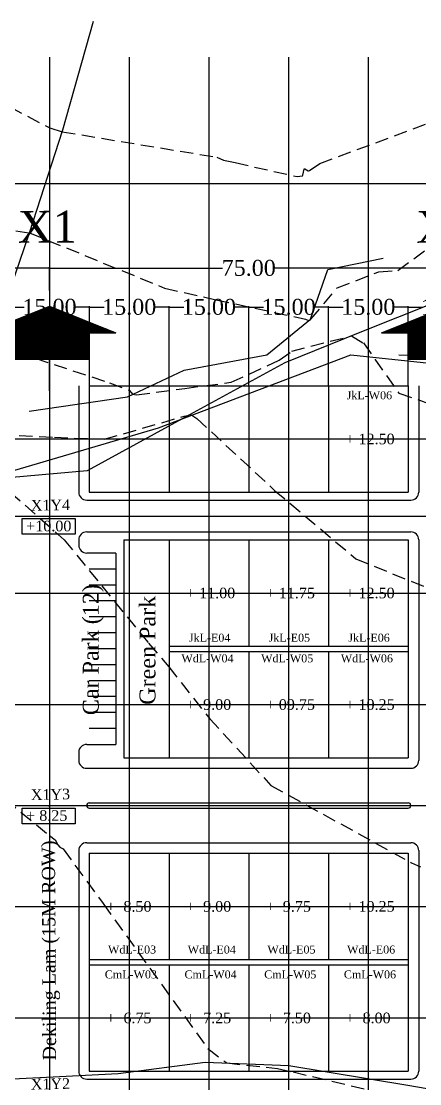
# Model space of a CAD drawing. Extents: x 15746 to 36625, y 87803 to 171760.
# Drawn here: x 15872.2 to 15947.2, y 88442.1 to 88642.1 of the extents above; entities that cross this region are included whole.
import ezdxf

# ---------------------------------------------------------------- set-up
doc = ezdxf.new("R2010")
doc.units = 0
doc.header["$LTSCALE"] = 5
doc.header["$MEASUREMENT"] = 0
doc.linetypes.add('DASHED', pattern=[0.75, 0.5, -0.25])
for name, color, linetype in [('BOUNDARY', 7, 'FENCELINE2'), ('CONTOUR', 254, 'Continuous'), ('Demarcation', 7, 'Continuous'), ('Phase1', 7, 'Continuous'), ('RELIEF', 255, 'Continuous'), ('STREAM & RIVER FRONT', 161, 'Continuous'), ('text', 7, 'Continuous')]:
    doc.layers.add(name, color=color, linetype=linetype)
doc.styles.get("Standard").update_dxf_attribs({"font": 'TIMES.TTF', "height": 3})
doc.linetypes.add('FENCELINE2', pattern='A,0.25,-0.1,[132,ltypeshp.shx,S=0.1,R=0,X=-0.1,Y=0],-0.1,1', length=1.45)
doc.dimstyles.get("Standard").update_dxf_attribs({"dimtxt": 0.2, "dimasz": 0.3, "dimexe": 0.18, "dimexo": 0.0625, "dimgap": 0.09, "dimtad": 0, "dimzin": 0, "dimdsep": 46, "dimtxsty": 'Standard', "dimblk": 'DOT', "dimcen": 0.09, "dimadec": 0, "dimazin": 0, "dimtfac": 1, "dimtofl": 0, "dimtmove": 2, "dimatfit": 2, "dimfxl": 1, "dimtolj": 1, "dimtzin": 0, "dimarcsym": 0})

# ---------------------------------------------------------------- blocks, each defined once
blk = doc.blocks.new('_Dot')
at = {"color": 0, "linetype": 'ByBlock', "lineweight": -2}
blk.add_line((-0.5, 0), (-1, 0), dxfattribs=at)
at = {"color": 0, "linetype": 'ByBlock', "const_width": 0.5}
blk.add_lwpolyline([(-0.25, 0, 1), (0.25, 0, 1)], format="xyb", close=True, dxfattribs=at)
blk = doc.blocks.new('*D52')
at = {"layer": 'Defpoints', "color": 0}
for p in [(15900.03, 88588.34), (15885.03, 88573.49), (15900.03, 88573.49)]:
    blk.add_point(p, dxfattribs=at)
at = {"layer": 'Demarcation', "color": 0, "lineweight": -2}
for p, q in [((15885.03, 88573.55), (15885.03, 88588.52)), ((15885.33, 88588.34), (15887.79, 88588.34)), ((15899.73, 88588.34), (15897.26, 88588.34)), ((15900.03, 88573.55), (15900.03, 88588.52))]:
    blk.add_line(p, q, dxfattribs=at)
at = {"layer": 'Demarcation', "color": 0, "lineweight": -2, "xscale": 0.3000000000000001, "yscale": 0.3000000000000001, "zscale": 0.3000000000000001, "rotation": 180}
blk.add_blockref('_Dot', (15885.03, 88588.34), dxfattribs=at)
at = {"layer": 'Demarcation', "color": 0, "lineweight": -2, "xscale": 0.3000000000000001, "yscale": 0.3000000000000001, "zscale": 0.3000000000000001}
blk.add_blockref('_Dot', (15900.03, 88588.34), dxfattribs=at)
at = {"layer": 'Demarcation', "color": 0, "insert": (15892.53, 88588.34), "char_height": 3, "attachment_point": 5}
blk.add_mtext('\\A1;15.00', dxfattribs=at)
blk = doc.blocks.new('*D53')
at = {"layer": 'Defpoints', "color": 0}
for p in [(15915.03, 88588.34), (15900.03, 88573.49), (15915.03, 88573.49)]:
    blk.add_point(p, dxfattribs=at)
at = {"layer": 'Demarcation', "color": 0, "lineweight": -2}
for p, q in [((15900.03, 88573.55), (15900.03, 88588.52)), ((15900.33, 88588.34), (15902.79, 88588.34)), ((15914.73, 88588.34), (15912.26, 88588.34)), ((15915.03, 88573.55), (15915.03, 88588.52))]:
    blk.add_line(p, q, dxfattribs=at)
at = {"layer": 'Demarcation', "color": 0, "lineweight": -2, "xscale": 0.3000000000000001, "yscale": 0.3000000000000001, "zscale": 0.3000000000000001, "rotation": 180}
blk.add_blockref('_Dot', (15900.03, 88588.34), dxfattribs=at)
at = {"layer": 'Demarcation', "color": 0, "lineweight": -2, "xscale": 0.3000000000000001, "yscale": 0.3000000000000001, "zscale": 0.3000000000000001}
blk.add_blockref('_Dot', (15915.03, 88588.34), dxfattribs=at)
at = {"layer": 'Demarcation', "color": 0, "insert": (15907.53, 88588.34), "char_height": 3, "attachment_point": 5}
blk.add_mtext('\\A1;15.00', dxfattribs=at)
blk = doc.blocks.new('*D54')
at = {"layer": 'Defpoints', "color": 0}
for p in [(15930.03, 88588.34), (15915.03, 88573.49), (15930.03, 88573.49)]:
    blk.add_point(p, dxfattribs=at)
at = {"layer": 'Demarcation', "color": 0, "lineweight": -2}
for p, q in [((15915.03, 88573.55), (15915.03, 88588.52)), ((15915.33, 88588.34), (15917.79, 88588.34)), ((15929.73, 88588.34), (15927.26, 88588.34)), ((15930.03, 88573.55), (15930.03, 88588.52))]:
    blk.add_line(p, q, dxfattribs=at)
at = {"layer": 'Demarcation', "color": 0, "lineweight": -2, "xscale": 0.3000000000000001, "yscale": 0.3000000000000001, "zscale": 0.3000000000000001, "rotation": 180}
blk.add_blockref('_Dot', (15915.03, 88588.34), dxfattribs=at)
at = {"layer": 'Demarcation', "color": 0, "lineweight": -2, "xscale": 0.3000000000000001, "yscale": 0.3000000000000001, "zscale": 0.3000000000000001}
blk.add_blockref('_Dot', (15930.03, 88588.34), dxfattribs=at)
at = {"layer": 'Demarcation', "color": 0, "insert": (15922.53, 88588.34), "char_height": 3, "attachment_point": 5}
blk.add_mtext('\\A1;15.00', dxfattribs=at)
blk = doc.blocks.new('*D55')
at = {"layer": 'Defpoints', "color": 0}
for p in [(15945.03, 88588.34), (15930.03, 88573.49), (15945.03, 88573.49)]:
    blk.add_point(p, dxfattribs=at)
at = {"layer": 'Demarcation', "color": 0, "lineweight": -2}
for p, q in [((15930.03, 88573.55), (15930.03, 88588.52)), ((15930.33, 88588.34), (15932.79, 88588.34)), ((15944.73, 88588.34), (15942.26, 88588.34)), ((15945.03, 88573.55), (15945.03, 88588.52))]:
    blk.add_line(p, q, dxfattribs=at)
at = {"layer": 'Demarcation', "color": 0, "lineweight": -2, "xscale": 0.3000000000000001, "yscale": 0.3000000000000001, "zscale": 0.3000000000000001, "rotation": 180}
blk.add_blockref('_Dot', (15930.03, 88588.34), dxfattribs=at)
at = {"layer": 'Demarcation', "color": 0, "lineweight": -2, "xscale": 0.3000000000000001, "yscale": 0.3000000000000001, "zscale": 0.3000000000000001}
blk.add_blockref('_Dot', (15945.03, 88588.34), dxfattribs=at)
at = {"layer": 'Demarcation', "color": 0, "insert": (15937.53, 88588.34), "char_height": 3, "attachment_point": 5}
blk.add_mtext('\\A1;15.00', dxfattribs=at)
blk = doc.blocks.new('*D71')
at = {"layer": 'Defpoints', "color": 0}
for p in [(16190.16, 88611.6), (15801.76, 88595.68), (16190.16, 88595.68)]:
    blk.add_point(p, dxfattribs=at)
at = {"layer": 'Demarcation', "color": 0, "lineweight": -2}
for p, q in [((15801.76, 88595.74), (15801.76, 88611.78)), ((15802.06, 88611.6), (15989.95, 88611.6)), ((16189.86, 88611.6), (16001.97, 88611.6)), ((16190.16, 88595.74), (16190.16, 88611.78))]:
    blk.add_line(p, q, dxfattribs=at)
at = {"layer": 'Demarcation', "color": 0, "lineweight": -2, "xscale": 0.3000000000000001, "yscale": 0.3000000000000001, "zscale": 0.3000000000000001, "rotation": 180}
blk.add_blockref('_Dot', (15801.76, 88611.6), dxfattribs=at)
at = {"layer": 'Demarcation', "color": 0, "lineweight": -2, "xscale": 0.3000000000000001, "yscale": 0.3000000000000001, "zscale": 0.3000000000000001}
blk.add_blockref('_Dot', (16190.16, 88611.6), dxfattribs=at)
at = {"layer": 'Demarcation', "color": 0, "insert": (15995.96, 88611.6), "char_height": 3, "attachment_point": 5}
blk.add_mtext('\\A1;389.00', dxfattribs=at)
blk = doc.blocks.new('*D69')
at = {"layer": 'Defpoints', "color": 0}
for p in [(15960.03, 88588.34), (15945.03, 88573.49), (15960.03, 88573.49)]:
    blk.add_point(p, dxfattribs=at)
at = {"layer": 'Demarcation', "color": 0, "lineweight": -2}
for p, q in [((15945.03, 88573.55), (15945.03, 88588.52)), ((15945.33, 88588.34), (15947.79, 88588.34)), ((15959.73, 88588.34), (15957.26, 88588.34)), ((15960.03, 88573.55), (15960.03, 88588.52))]:
    blk.add_line(p, q, dxfattribs=at)
at = {"layer": 'Demarcation', "color": 0, "lineweight": -2, "xscale": 0.3000000000000001, "yscale": 0.3000000000000001, "zscale": 0.3000000000000001, "rotation": 180}
blk.add_blockref('_Dot', (15945.03, 88588.34), dxfattribs=at)
at = {"layer": 'Demarcation', "color": 0, "lineweight": -2, "xscale": 0.3000000000000001, "yscale": 0.3000000000000001, "zscale": 0.3000000000000001}
blk.add_blockref('_Dot', (15960.03, 88588.34), dxfattribs=at)
at = {"layer": 'Demarcation', "color": 0, "insert": (15952.53, 88588.34), "char_height": 3, "attachment_point": 5}
blk.add_mtext('\\A1;15.00', dxfattribs=at)
blk = doc.blocks.new('*D51')
at = {"layer": 'Defpoints', "color": 0}
for p in [(15885.03, 88588.34), (15870.03, 88573.49), (15885.03, 88573.49)]:
    blk.add_point(p, dxfattribs=at)
at = {"layer": 'Demarcation', "color": 0, "lineweight": -2}
for p, q in [((15870.03, 88573.55), (15870.03, 88588.52)), ((15870.33, 88588.34), (15872.79, 88588.34)), ((15884.73, 88588.34), (15882.26, 88588.34)), ((15885.03, 88573.55), (15885.03, 88588.52))]:
    blk.add_line(p, q, dxfattribs=at)
at = {"layer": 'Demarcation', "color": 0, "lineweight": -2, "xscale": 0.3000000000000001, "yscale": 0.3000000000000001, "zscale": 0.3000000000000001, "rotation": 180}
blk.add_blockref('_Dot', (15870.03, 88588.34), dxfattribs=at)
at = {"layer": 'Demarcation', "color": 0, "lineweight": -2, "xscale": 0.3000000000000001, "yscale": 0.3000000000000001, "zscale": 0.3000000000000001}
blk.add_blockref('_Dot', (15885.03, 88588.34), dxfattribs=at)
at = {"layer": 'Demarcation', "color": 0, "insert": (15877.53, 88588.34), "char_height": 3, "attachment_point": 5}
blk.add_mtext('\\A1;15.00', dxfattribs=at)

msp = doc.modelspace()

# ---------------------------------------------------------------- hatches: boundary and pattern name
at = {"layer": 'Phase1'}
h = msp.add_hatch(dxfattribs=at)
h.set_pattern_fill('ANSI31', color=254, angle=-39.67767, style=0)
h.set_pattern_definition([(5.32233263, (-54254.09549, 31629.46651), (-0.0115948365, 0.12446107732), [])])
h.paths.add_polyline_path([(15885.026, 88583.49), (15885.026, 88578.49), (15870.026, 88578.49), (15870.026, 88583.49), (15865.026, 88583.49), (15877.526, 88588.49), (15890.026, 88583.49)])
h.paths.add_polyline_path([(15945.026, 88578.49), (15960.026, 88578.49), (15960.026, 88583.49), (15965.026, 88583.49), (15952.526, 88588.49), (15940.026, 88583.49), (15945.026, 88583.49)])
h.paths.add_polyline_path([(16027.526, 88588.49), (16040.026, 88583.49), (16035.026, 88583.49), (16035.026, 88578.49), (16020.026, 88578.49), (16020.026, 88583.49), (16015.026, 88583.49)])
h.paths.add_polyline_path([(16102.526, 88589.489), (16115.026, 88584.489), (16110.026, 88584.489), (16110.026, 88579.489), (16095.026, 88579.489), (16095.026, 88584.489), (16090.026, 88584.489)])

# ---------------------------------------------------------------- linework, layer by layer
for p, q in [((15877.526, 88635.394), (15877.526, 88304.99)), ((15801.882, 88548.99), (16223.476, 88548.99)), ((15801.757, 88494.49), (16223.476, 88494.49))]:
    msp.add_line(p, q)
at = {"color": 254}
for p, q in [((15892.526, 88635.394), (15892.526, 88309.99)), ((15907.526, 88635.394), (15907.526, 88309.99)), ((15922.526, 88635.394), (15922.526, 88309.99)), ((15937.526, 88635.394), (15937.526, 88309.99)), ((15825.026, 88563.49), (16185.026, 88563.49)), ((15825.026, 88534.49), (16185.026, 88534.49)), ((15825.026, 88513.49), (16185.026, 88513.49)), ((15825.026, 88475.49), (16185.026, 88475.49)), ((15825.026, 88454.49), (16185.026, 88454.49))]:
    msp.add_line(p, q, dxfattribs=at)
at = {"color": 7}
for points in [[(15872.401, 88548.498), (15882.329, 88548.498), (15882.329, 88545.546), (15872.401, 88545.546)], [(15872.401, 88493.998), (15882.329, 88493.998), (15882.329, 88491.046), (15872.401, 88491.046)]]:
    msp.add_lwpolyline(points, close=True, dxfattribs=at)
at = {"layer": 'BOUNDARY'}
msp.add_lwpolyline([(15842.415, 88437.719), (15836.816, 88448.558), (15836.372, 88452.866), (15839.47, 88470.779), (15831.255, 88507.966), (15836.475, 88539.291), (15835.689, 88552.32), (15835.392, 88553.598), (15854.873, 88555.419), (15867.108, 88556.466), (15898.02, 88565.611), (15934.237, 88579.333), (15962.127, 88576.398)], dxfattribs=at)
at = {"layer": 'CONTOUR', "color": 253, "linetype": 'DASHED'}
for points in [[(15866.76, 88627.783), (15877.57, 88622.057), (15879.908, 88621.333), (15909.003, 88616.543), (15910.308, 88616.01), (15912.461, 88615.523), (15924.145, 88612.887), (15925.125, 88613.063), (15925.19, 88613.147), (15925.441, 88614.304), (15925.514, 88614.386), (15925.583, 88614.384), (15926.217, 88614.002), (15926.279, 88613.988), (15926.459, 88614.044), (15928.42, 88615.332), (15956.788, 88625.952)], [(15852.614, 88605.304), (15873.762, 88602.296), (15873.767, 88602.295), (15873.768, 88602.295), (15899.203, 88591.902), (15908.852, 88589.719), (15925.685, 88586.052), (15926.283, 88585.774), (15926.336, 88585.766), (15926.362, 88585.777), (15926.644, 88585.994), (15926.746, 88586.02), (15931.66, 88591.957), (15939.536, 88594.967), (15943.12, 88595.186), (15952.294, 88602.077)], [(15871.259, 88579.882), (15888.815, 88574.062), (15892.563, 88572.641), (15893.123, 88571.955), (15893.18, 88571.914), (15893.907, 88571.817), (15903, 88573.02), (15911.697, 88574.17), (15920.785, 88578.314), (15923.111, 88580.029), (15934.377, 88582.903), (15936.618, 88581.564), (15943.289, 88572.137), (15951.406, 88569.299)], [(15871.841, 88564.13), (15878.452, 88563.825), (15887.84, 88563.438), (15902.886, 88567.785), (15903.206, 88567.821), (15903.447, 88567.853), (15903.964, 88568.1), (15904.009, 88568.109), (15904.11, 88568.077), (15905.236, 88567.364), (15919.903, 88553.818), (15935.166, 88540.948), (15953.871, 88533.323)], [(15867.348, 88555.982), (15880.273, 88544.533), (15896.157, 88525.067), (15899.959, 88520.596), (15907.705, 88510.804), (15919.206, 88498.26), (15945.683, 88483.681), (15947.332, 88482.94)], [(15857.626, 88505.097), (15877.503, 88488.869), (15878.568, 88488.016), (15879.079, 88487.072), (15879.483, 88486.631), (15880.116, 88486.302), (15887.608, 88476.024), (15907.341, 88448.716), (15910.884, 88446.019), (15920.466, 88444.969), (15923.38, 88444.319), (15938.033, 88440.866)]]:
    msp.add_lwpolyline(points, dxfattribs=at)
at = {"layer": 'Demarcation'}
for p, q in [((15877.226, 88595.677), (15844.534, 88595.677)), ((15877.526, 88591.449), (15877.526, 88595.857)), ((15877.826, 88595.677), (15910.113, 88595.677)), ((15952.226, 88595.677), (15919.938, 88595.677)), ((15877.526, 88572.553), (15877.526, 88584.205))]:
    msp.add_line(p, q, dxfattribs=at)
at = {"layer": 'Phase1', "color": 254}
for p, q in [((15865.026, 88583.49), (15877.526, 88588.49)), ((15877.526, 88588.49), (15890.026, 88583.49)), ((15940.026, 88583.49), (15952.526, 88588.49)), ((15885.026, 88583.49), (15890.026, 88583.49)), ((15885.026, 88583.49), (15885.026, 88578.49)), ((15940.026, 88583.49), (15945.026, 88583.49)), ((15945.026, 88583.49), (15945.026, 88578.49)), ((15870.026, 88578.49), (15885.026, 88578.49)), ((15945.026, 88578.49), (15960.026, 88578.49)), ((15885.026, 88573.49), (15930.026, 88573.49)), ((15900.026, 88573.49), (15900.026, 88553.49)), ((15915.026, 88573.49), (15915.026, 88553.49))]:
    msp.add_line(p, q, dxfattribs=at)
at = {"layer": 'Phase1'}
for p, q in [((15883.026, 88573.49), (15883.026, 88553.49)), ((15885.026, 88573.49), (15885.026, 88553.49)), ((15930.026, 88573.49), (15930.026, 88553.49)), ((15930.026, 88573.49), (15945.026, 88573.49)), ((15945.026, 88573.49), (15945.026, 88553.49)), ((15947.026, 88573.49), (15947.026, 88553.49)), ((15885.026, 88553.49), (15945.026, 88553.49)), ((15884.526, 88551.99), (15945.526, 88551.99)), ((15884.526, 88545.99), (15945.526, 88545.99)), ((15883.026, 88544.49), (15883.026, 88543.482)), ((15891.526, 88544.49), (15945.026, 88544.49)), ((15891.526, 88544.49), (15891.526, 88503.49)), ((15900.026, 88544.49), (15900.026, 88524.49)), ((15915.026, 88544.49), (15915.026, 88524.49)), ((15930.026, 88544.49), (15930.026, 88524.49)), ((15945.026, 88544.49), (15945.026, 88503.49)), ((15947.026, 88544.49), (15947.026, 88502.99)), ((15890.026, 88541.99), (15884.557, 88541.99)), ((15890.026, 88541.99), (15890.026, 88505.982)), ((15890.026, 88538.99), (15885.026, 88538.99)), ((15890.026, 88535.99), (15885.026, 88535.99)), ((15890.026, 88532.99), (15885.026, 88532.99)), ((15890.026, 88529.99), (15885.026, 88529.99)), ((15890.026, 88526.99), (15885.026, 88526.99)), ((15890.026, 88523.99), (15885.026, 88523.99)), ((15900.026, 88524.49), (15945.026, 88524.49)), ((15900.026, 88524.49), (15900.026, 88523.49)), ((15900.026, 88523.49), (15945.026, 88523.49)), ((15900.026, 88523.49), (15900.026, 88503.49)), ((15915.026, 88523.49), (15915.026, 88503.49)), ((15930.026, 88523.49), (15930.026, 88503.49)), ((15890.026, 88520.99), (15885.026, 88520.99)), ((15890.026, 88517.99), (15885.026, 88517.99)), ((15890.026, 88514.99), (15885.026, 88514.99)), ((15890.026, 88511.99), (15885.026, 88511.99)), ((15890.026, 88508.99), (15885.026, 88508.99)), ((15884.526, 88505.982), (15890.026, 88505.982)), ((15883.026, 88504.487), (15883.026, 88502.99)), ((15891.526, 88503.49), (15945.026, 88503.49)), ((15884.526, 88501.49), (15945.526, 88501.49)), ((15885.026, 88494.99), (15945.026, 88494.99)), ((15885.026, 88493.99), (15945.026, 88493.99)), ((15884.526, 88487.49), (15945.526, 88487.49)), ((15883.026, 88485.99), (15883.026, 88444.49)), ((15885.026, 88485.49), (15885.026, 88444.49)), ((15885.026, 88485.49), (15945.026, 88485.49)), ((15900.026, 88485.49), (15900.026, 88465.49)), ((15915.026, 88485.49), (15915.026, 88465.49)), ((15930.026, 88485.49), (15930.026, 88465.49)), ((15945.026, 88485.49), (15945.026, 88444.49)), ((15947.026, 88485.99), (15947.026, 88444.49)), ((15885.026, 88465.49), (15945.026, 88465.49)), ((15885.026, 88464.49), (15945.026, 88464.49)), ((15900.026, 88464.49), (15900.026, 88444.49)), ((15915.026, 88464.49), (15915.026, 88444.49)), ((15930.026, 88464.49), (15930.026, 88444.49)), ((15885.026, 88444.49), (15945.026, 88444.49)), ((15884.526, 88442.99), (15945.526, 88442.99))]:
    msp.add_line(p, q, dxfattribs=at)
for centre, radius, start, end in [((15884.526, 88553.49), 1.5, 180, 270), ((15945.526, 88553.49), 1.5, 270, 0), ((15884.526, 88544.49), 1.5, 90, 180), ((15945.526, 88544.49), 1.5, 0, 90), ((15884.548, 88543.509), 1.5, 180, 270), ((15884.526, 88504.482), 1.5, 90, 180), ((15884.526, 88502.99), 1.5, 180, 270), ((15945.526, 88502.99), 1.5, 270, 0), ((15885.026, 88494.49), 0.5, 90, 270), ((15945.026, 88494.49), 0.5, 270, 90), ((15884.526, 88485.99), 1.5, 90, 180), ((15945.526, 88485.99), 1.5, 0, 90), ((15884.526, 88444.49), 1.5, 180, 270), ((15945.526, 88444.49), 1.5, 270, 0)]:
    msp.add_arc(centre, radius, start, end, dxfattribs=at)
for p in [(15877.526, 88548.797), (15877.526, 88494.49), (15877.526, 88494.297)]:
    msp.add_point(p, dxfattribs=at)
at = {"layer": 'RELIEF'}
for points in [[(15873.696, 88568.73), (15892.21, 88571.459), (15902.865, 88576.458), (15918.449, 88579.343), (15926.672, 88586.041), (15929.889, 88595.425), (15940.348, 88597.561)], [(15943.256, 88579.344), (15961.415, 88578.906), (15976.612, 88578.865), (15997.829, 88579.039), (16019.461, 88577.911), (16039.329, 88579.018), (16054.516, 88580.398), (16076.959, 88582.499), (16097.694, 88583.85), (16109.069, 88582.398), (16123.785, 88576.308), (16142.102, 88572.789), (16166.689, 88568.966)], [(15851.282, 88440.064), (15862.852, 88442.68), (15876.989, 88443.312), (15890.439, 88444.038), (15906.839, 88446.189), (15922.59, 88445.525), (15944.951, 88441.858), (15960.3, 88439.217)]]:
    msp.add_lwpolyline(points, dxfattribs=at)
at = {"layer": 'STREAM & RIVER FRONT'}
for points in [[(15865.282, 88570.462), (15869.254, 88589.059), (15873.767, 88602.296), (15880.028, 88621.705), (15885.796, 88642.138)], [(15950.087, 88589.219), (15935.956, 88583.539), (15921.824, 88577.858), (15903.212, 88567.673), (15884.599, 88557.488), (15866.9, 88555.944), (15849.2, 88554.4), (15835.514, 88552.66), (15836.475, 88539.291), (15833.865, 88523.628), (15831.255, 88507.966), (15835.362, 88489.372), (15839.47, 88470.779), (15836.372, 88452.866), (15830.197, 88442.262), (15816.496, 88439.357), (15798.752, 88435.016)]]:
    msp.add_lwpolyline(points, dxfattribs=at)

# ---------------------------------------------------------------- block references
at = {"layer": 'Demarcation', "xscale": 0.3000000000000001, "yscale": 0.3000000000000001, "zscale": 0.3000000000000001}
for rotation in [1.559107904853416e-11, 180.0000000000156]:
    msp.add_blockref('_Dot', (15877.526, 88595.677), dxfattribs=dict(at, rotation=rotation))

# ---------------------------------------------------------------- texts
at = {"color": 7, "char_height": 2, "width": 9.1695, "attachment_point": 1}
for s, insert in [('+ 12.50', (15933.231, 88564.497)), ('+10.00', (15873.147, 88548.108)), ('+ 11.00', (15903.231, 88535.497)), ('+ 11.75', (15918.231, 88535.497)), ('+ 12.50', (15933.231, 88535.497)), ('+  9.00', (15903.231, 88514.497)), ('+ 09.75', (15918.231, 88514.497)), ('+ 10.25', (15933.231, 88514.497)), ('+ 8.25', (15873.147, 88493.608)), ('+  8.50', (15888.231, 88476.497)), ('+  9.00', (15903.231, 88476.497)), ('+  9.75', (15918.231, 88476.497)), ('+ 10.25', (15933.231, 88476.497)), ('+  6.75', (15888.231, 88455.497)), ('+  7.25', (15903.231, 88455.497)), ('+  7.50', (15918.231, 88455.497)), ('+  8.00', (15933.231, 88455.497))]:
    msp.add_mtext(s, dxfattribs=dict(at, insert=insert))
at = {"layer": 'Demarcation', "char_height": 6, "width": 11.9196, "attachment_point": 1, "rotation": 0.32233}
for s, insert in [('X1', (15871.548, 88606.418)), ('X2', (15946.548, 88606.418))]:
    msp.add_mtext(s, dxfattribs=dict(at, insert=insert))
at = {"layer": 'Demarcation', "insert": (15915.026, 88595.677), "char_height": 3, "attachment_point": 5}
msp.add_mtext('\\A1;75.00', dxfattribs=at)
at = {"layer": 'text', "char_height": 1.5, "attachment_point": 1, "line_spacing_factor": 1.5}
for s, insert, width in [('JkL-W06', (15933.456, 88572.472), 8.56485), ('JkL-E04', (15903.773, 88526.833), 8.0699), ('JkL-E05', (15918.773, 88526.833), 8.0699), ('JkL-E06', (15933.773, 88526.833), 8.0699), ('WdL-W04', (15902.361, 88522.944), 9.8102), ('WdL-W05', (15917.361, 88522.944), 9.8102), ('WdL-W06', (15932.361, 88522.944), 9.8102), ('WdL-E03', (15888.537, 88468.121), 8.917), ('WdL-E04', (15903.537, 88468.121), 8.917), ('WdL-E05', (15918.537, 88468.121), 8.917), ('WdL-E06', (15933.537, 88468.121), 8.917), ('CmL-W03', (15887.942, 88463.437), 9.8102), ('CmL-W04', (15902.942, 88463.437), 9.8102), ('CmL-W05', (15917.942, 88463.437), 9.8102), ('CmL-W06', (15932.942, 88463.437), 9.8102)]:
    msp.add_mtext(s, dxfattribs=dict(at, insert=insert, width=width))
at = {"layer": 'text', "attachment_point": 1}
for s, insert, char_height, width, rotation in [('X1Y4', (15873.998, 88551.997), 2, 7.56574, 0.8685), ('Car Park (12)', (15883.79, 88511.498), 3, 25.14125, 90), ('Green Park', (15894.47, 88513.456), 3, 20.49461, 90), ('X1Y3', (15873.998, 88497.497), 2, 7.5657, 1.32233), ('Dekiling Lam (15M ROW)', (15876.278, 88446.469), 2.5, 41.48341, 90.32233), ('X1Y2', (15873.998, 88442.997), 2, 7.5657, 1.32233)]:
    msp.add_mtext(s, dxfattribs=dict(at, insert=insert, char_height=char_height, width=width, rotation=rotation))

# ---------------------------------------------------------------- dimensions: what is measured, and where the dimension line sits
at = {"layer": 'Demarcation'}
dim = msp.add_aligned_dim(p1=(15801.757, 88595.677), p2=(16190.157, 88595.677), distance=15.922, text='389.00', dimstyle='Standard', dxfattribs=at)
dim.commit()
dim.dimension.update_dxf_attribs({"geometry": '*D71', "text_midpoint": (15995.957, 88611.6)})
for base, p1, p2, picture, middle in [((15885.026, 88588.345), (15870.026, 88573.49), (15885.026, 88573.49), '*D51', (15877.526, 88588.345)), ((15900.026, 88588.345), (15885.026, 88573.49), (15900.026, 88573.49), '*D52', (15892.526, 88588.345)), ((15915.026, 88588.345), (15900.026, 88573.49), (15915.026, 88573.49), '*D53', (15907.526, 88588.345)), ((15930.026, 88588.345), (15915.026, 88573.49), (15930.026, 88573.49), '*D54', (15922.526, 88588.345)), ((15945.026, 88588.345), (15930.026, 88573.49), (15945.026, 88573.49), '*D55', (15937.526, 88588.345))]:
    dim = msp.add_linear_dim(base=base, p1=p1, p2=p2, angle=180, dimstyle='Standard', dxfattribs=at)
    dim.commit()
    dim.dimension.update_dxf_attribs({"geometry": picture, "text_midpoint": middle})
dim = msp.add_aligned_dim(p1=(15945.026, 88573.49), p2=(15960.026, 88573.49), distance=14.855, dimstyle='Standard', dxfattribs=at)
dim.commit()
dim.dimension.update_dxf_attribs({"geometry": '*D69', "text_midpoint": (15952.526, 88588.345)})

doc.saveas('drawing.dxf')
